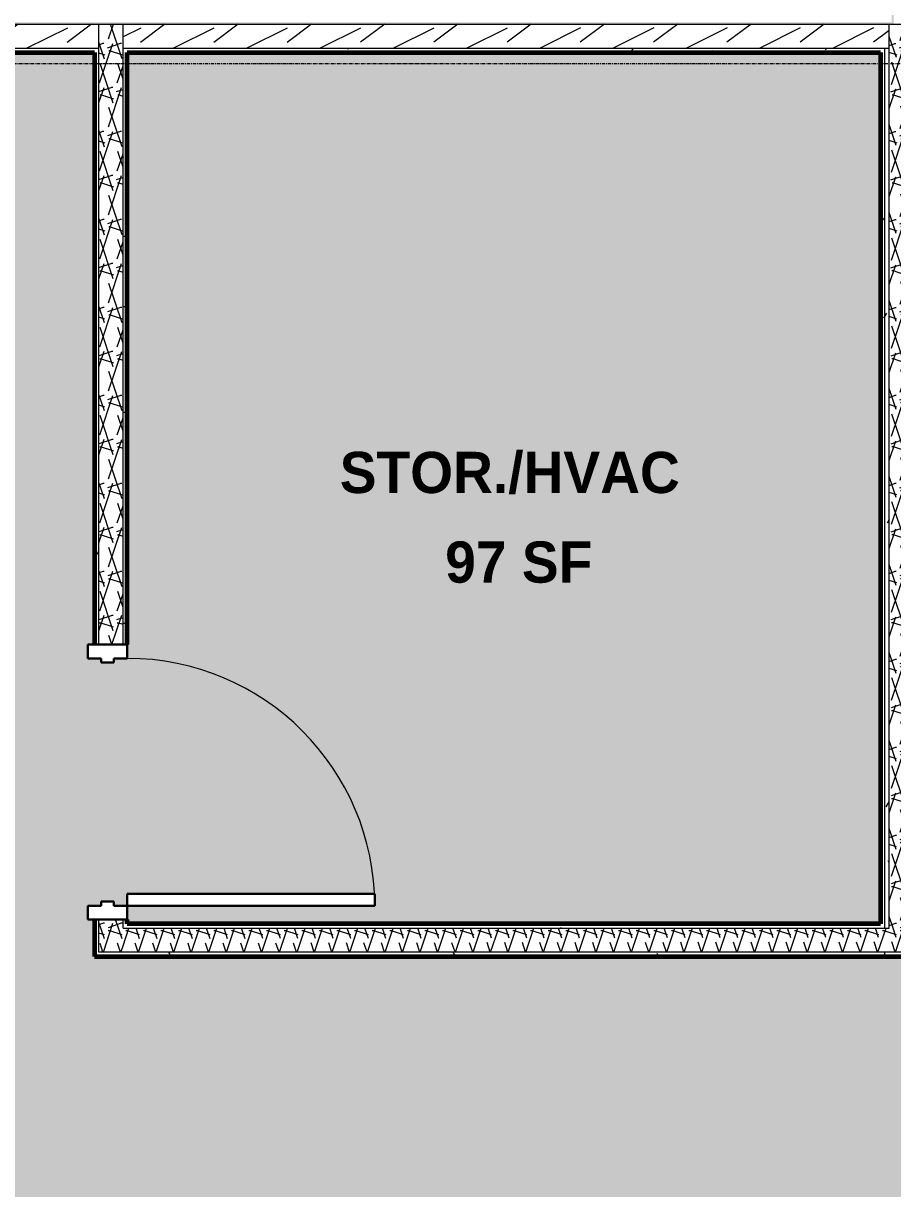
# Model space of a CAD drawing. Header units: inches. Extents: x -4105 to -1989, y 10980 to 12341.
# Drawn here: x -2650.7 to -2524.2, y 11683.5 to 11853.1 of the extents above; entities that cross this region are included whole.
import ezdxf

# ---------------------------------------------------------------- set-up
doc = ezdxf.new("R2010")
doc.units = ezdxf.units.IN
doc.header["$MEASUREMENT"] = 0
doc.linetypes.add('Grid Line 1_2_', pattern=[0.875, 0.5, -0.125, 0.125, -0.125])
for name, color, linetype, lineweight in [('0-1', 7, 'Continuous', 5), ('A-AREA-IDEN', 2, 'Continuous', 9), ('A-DOOR', 31, 'Continuous', 18), ('A-DOOR-1', 31, 'Continuous', 9), ('A-DOOR-2', 31, 'Continuous', 30), ('A-DOOR-FRAM', 31, 'Continuous', 30), ('A-WALL', 113, 'Continuous', 18), ('A-WALL-1', 113, 'Continuous', 60), ('A-WALL-PATT-1', 111, 'Continuous', 9), ('I-WALL-2', 2, 'Continuous', 60), ('S-GRID-1', 1, 'Grid Line 1_2_', 9)]:
    doc.layers.add(name, color=color, linetype=linetype, lineweight=lineweight)
doc.layers.add('A-AREA-PATT-1', color=7, linetype='Continuous', lineweight=9, transparency=1)
doc.layers.add('A-AREA-PATT-5', color=141, linetype='Continuous', lineweight=9, transparency=1)
doc.styles.add('Century Gothic_B_1', font='GOTHICB.TTF', dxfattribs={"height": 6})
pattern_1 = [(0, (0, 0), (20.48, 5.12), [0.845, -14.515, 0.845, -14.515, -81.92]), (0, (0, 0), (20.48, 5.12), [-30.72, 0.845, -29.875, 0.845, -14.515, -35.84]), (0, (0, 0), (20.48, 5.12), [-76.8, 0.845, -9.395, 0.845, -24.755]), (120, (7.68, 2.56), (-14.67405, 15.1762003), [0.845, -14.515, 0.845, -14.515, -81.92]), (120, (7.68, 2.56), (-14.67405, 15.1762003), [-30.72, 0.845, -29.875, 0.845, -14.515, -35.84]), (120, (7.68, 2.56), (-14.67405, 15.1762003), [-76.8, 0.845, -9.395, 0.845, -24.755]), (240, (10.24, 12.8), (-5.80595, -20.2962003), [0.845, -14.515, 0.845, -14.515, -81.92]), (240, (10.24, 12.8), (-5.80595, -20.2962003), [-30.72, 0.845, -29.875, 0.845, -14.515, -35.84]), (240, (10.24, 12.8), (-5.80595, -20.2962003), [-76.8, 0.845, -9.395, 0.845, -24.755])]
pattern_2 = [(161.57, (0.32, 0.32), (-2.560496185, -0.000537386), [0, -18.214, 2.022, 0]), (18.43, (-0.32, 0.32), (-2.560496185, 0.000537386), [0, -18.214, 2.022, 0]), (108.43, (0.32, 0.32), (1.27922091, -6.400876726), [6.07, -14.166]), (71.57, (-0.32, 0.32), (1.27922091, 6.400876726), [6.07, -14.166])]

# ---------------------------------------------------------------- blocks, each defined once
blk = doc.blocks.new('CTR - 1st Phase - Shell_rvt-1-ENLARGED FLOOR PLAN - 1ST FLOOR PLAN - EAST')
at = {"layer": 'S-GRID-1'}
blk.add_line((-1989.4, 11847.19), (-4072.56, 11847.19), dxfattribs=at)
blk = doc.blocks.new('HOLLOW METAL - STAIR DOOR-2010450-ENLARGED FLOOR PLAN - 1ST FLOOR PLAN - EAST')
at = {"layer": 'A-DOOR-1'}
blk.add_arc((18, 2.625), 36, 90, 180, dxfattribs=at)
at = {"layer": 'A-DOOR-2'}
for p, q in [((18, 38.625), (16.25, 38.625)), ((16.25, 38.625), (16.25, 2.625)), ((18, 2.625), (18, 38.625)), ((16.25, 2.625), (18, 2.625))]:
    blk.add_line(p, q, dxfattribs=at)
at = {"layer": 'A-DOOR-FRAM'}
for p, q in [((-18, 2.625), (-20, 2.625)), ((-20, 2.625), (-20, -3.125)), ((-18, 0.6875), (-18, 2.625)), ((18, 2.625), (18, 0.6875)), ((20, 2.625), (18, 2.625)), ((20, -3.125), (20, 2.625)), ((-17.375, 0.6875), (-18, 0.6875)), ((-17.375, -1.1875), (-17.375, 0.6875)), ((18, 0.6875), (17.375, 0.6875)), ((17.375, 0.6875), (17.375, -1.1875)), ((-18, -3.125), (-18, -1.1875)), ((-18, -1.1875), (-17.375, -1.1875)), ((17.375, -1.1875), (18, -1.1875)), ((18, -1.1875), (18, -3.125)), ((-20, -3.125), (-18, -3.125)), ((18, -3.125), (20, -3.125))]:
    blk.add_line(p, q, dxfattribs=at)

msp = doc.modelspace()

# ---------------------------------------------------------------- hatches: boundary and pattern name
at = {"layer": 'A-AREA-PATT-1'}
h = msp.add_hatch(color=256, dxfattribs=at)
h.paths.add_polyline_path([(-2542.4274, 11722.0144), (-2525.9487, 11722.0144), (-2525.9487, 11848.8144), (-2635.5487, 11848.8144), (-2635.5487, 11760.6394), (-2637.4862, 11760.6394), (-2637.4862, 11760.0144), (-2637.9237, 11760.0144), (-2637.9237, 11725.2644), (-2637.4862, 11725.2644), (-2637.4862, 11724.6394), (-2635.5487, 11724.6394), (-2635.5487, 11722.0144), (-2599.5487, 11722.0144)], flags=0)
h.paths.add_polyline_path([(-2635.5487, 11724.6394), (-2635.5487, 11726.3894), (-2599.5487, 11726.3894), (-2599.5487, 11724.6394), (-2632.9237, 11724.6394)], flags=0)
at = {"layer": 'A-AREA-PATT-5'}
h = msp.add_hatch(color=256, dxfattribs=at)
h.paths.add_polyline_path([(-3407.8605, 11241.3894), (-3407.8605, 11277.2894), (-3408.9237, 11277.2894), (-3408.9237, 11285.9144), (-3400.2987, 11285.9144), (-3400.2987, 11285.2894), (-3371.8737, 11285.2894), (-3371.8737, 11286.3048), (-3369.8737, 11286.3048), (-3369.8737, 11322.3048), (-3371.8737, 11322.3048), (-3371.8737, 11473.7894), (-3140.1237, 11473.7894), (-3140.1237, 11474.7894), (-3139.1237, 11474.7894), (-3139.1237, 11476.7894), (-3137.1237, 11476.7894), (-3137.1237, 11513.1878), (-3139.1237, 11513.1878), (-3139.1237, 11648.3394), (-3098.7237, 11648.3394), (-3098.7237, 11649.3394), (-2778.9237, 11649.3394), (-2778.9237, 11628.3894), (-2758.7237, 11628.3894), (-2758.7237, 11629.1394), (-2756.7237, 11629.1394), (-2756.7237, 11627.2019), (-2756.0987, 11627.2019), (-2756.0987, 11625.3894), (-2721.3487, 11625.3894), (-2721.3487, 11627.2019), (-2720.7237, 11627.2019), (-2720.7237, 11629.1394), (-2718.7237, 11629.1394), (-2718.7237, 11628.3894), (-2710.7237, 11628.3894), (-2710.7237, 11629.1394), (-2708.7237, 11629.1394), (-2708.7237, 11627.2019), (-2708.0987, 11627.2019), (-2708.0987, 11625.3894), (-2673.3487, 11625.3894), (-2673.3487, 11627.2019), (-2672.7237, 11627.2019), (-2672.7237, 11629.1394), (-2670.7237, 11629.1394), (-2670.7237, 11628.3894), (-2650.5237, 11628.3894), (-2650.5237, 11649.3394), (-2513.1237, 11649.3394), (-2513.1237, 11654.5206), (-2507.9425, 11649.3394), (-2503.6999, 11649.3394), (-2490.1251, 11635.7646), (-2489.418, 11636.4717), (-2489.9483, 11637.002), (-2488.5341, 11638.4162), (-2487.1641, 11637.0462), (-2486.7221, 11637.4882), (-2485.4405, 11636.2065), (-2460.8686, 11660.7785), (-2462.1502, 11662.0601), (-2461.7082, 11662.5021), (-2463.0783, 11663.8721), (-2461.664, 11665.2863), (-2461.1337, 11664.756), (-2442.4362, 11683.4534), (-2464.5996, 11705.6168), (-2465.13, 11705.0865), (-2466.5442, 11706.5007), (-2465.1741, 11707.8707), (-2465.6161, 11708.3127), (-2464.3345, 11709.5943), (-2488.9064, 11734.1662), (-2490.188, 11732.8846), (-2490.63, 11733.3266), (-2492, 11731.9565), (-2493.4142, 11733.3708), (-2509.5206, 11717.2644), (-2640.2987, 11717.2644), (-2640.2987, 11722.6394), (-2641.2987, 11722.6394), (-2641.2987, 11724.6394), (-2639.3612, 11724.6394), (-2639.3612, 11725.2644), (-2637.9237, 11725.2644), (-2637.9237, 11760.0144), (-2639.3612, 11760.0144), (-2639.3612, 11760.6394), (-2641.2987, 11760.6394), (-2641.2987, 11762.6394), (-2640.2987, 11762.6394), (-2640.2987, 11848.8144), (-2698.6987, 11848.8144), (-2698.6987, 11716.6394), (-2719.6802, 11716.6394), (-2719.6802, 11673.3894), (-2738.6302, 11673.3894), (-2738.6302, 11716.6394), (-2736.6987, 11716.6394), (-2736.6987, 11737.5894), (-2737.6987, 11737.5894), (-2737.6987, 11737.8394), (-2739.6987, 11737.8394), (-2739.6987, 11739.7769), (-2740.3237, 11739.7769), (-2740.3237, 11740.5894), (-2775.0737, 11740.5894), (-2775.0737, 11739.7769), (-2775.6987, 11739.7769), (-2775.6987, 11737.8394), (-2777.6987, 11737.8394), (-2777.6987, 11737.5894), (-2797.8987, 11737.5894), (-2797.8987, 11716.6394), (-3072.9237, 11716.6394), (-3072.9237, 11737.5894), (-3093.1237, 11737.5894), (-3093.1237, 11737.8394), (-3095.1237, 11737.8394), (-3095.1237, 11739.7769), (-3095.7487, 11739.7769), (-3095.7487, 11740.5894), (-3130.4987, 11740.5894), (-3130.4987, 11739.7769), (-3131.1237, 11739.7769), (-3131.1237, 11737.8394), (-3133.1237, 11737.8394), (-3133.1237, 11737.5894), (-3140.1237, 11737.5894), (-3140.1237, 11834.1519), (-3246.2697, 11834.1519), (-3246.2697, 11858.1519), (-3261.2487, 11858.1519), (-3261.2487, 11857.4019), (-3263.2487, 11857.4019), (-3263.2487, 11859.3394), (-3263.8737, 11859.3394), (-3263.8737, 11861.1519), (-3298.6237, 11861.1519), (-3298.6237, 11859.3394), (-3299.2487, 11859.3394), (-3299.2487, 11857.4019), (-3301.2487, 11857.4019), (-3301.2487, 11834.1519), (-3460.5237, 11834.1519), (-3460.5237, 11824.6519), (-3459.7737, 11824.6519), (-3459.7737, 11822.6519), (-3461.7112, 11822.6519), (-3461.7112, 11822.0269), (-3463.5237, 11822.0269), (-3463.5237, 11787.2769), (-3461.7112, 11787.2769), (-3461.7112, 11786.6519), (-3459.7737, 11786.6519), (-3459.7737, 11784.6519), (-3460.5237, 11784.6519), (-3460.5237, 11783.3644), (-3199.9987, 11783.3644), (-3199.9987, 11534.6144), (-3494.9487, 11534.6144), (-3494.9487, 11510.8004), (-3499.3237, 11510.8004), (-3499.3237, 11507.0114), (-3498.6792, 11507.0114), (-3498.6792, 11504.8004), (-3499.3237, 11504.8004), (-3499.3237, 11462.8004), (-3498.6792, 11462.8004), (-3498.6792, 11460.5895), (-3499.3237, 11460.5895), (-3499.3237, 11456.8004), (-3494.9487, 11456.8004), (-3494.9487, 11440.6249), (-3481.3237, 11440.6249), (-3481.0807, 11302.3015), (-3478.8579, 11297.744), (-3477.9569, 11298.6167), (-3477.1119, 11297.7717), (-3478.2821, 11296.5635), (-3472.6294, 11284.9738), (-3472.4911, 11284.067), (-3472.5426, 11283.1513), (-3472.7817, 11282.2657), (-3473.1983, 11281.4485), (-3475.2023, 11278.6177), (-3477.4848, 11276.0061), (-3477.1119, 11275.5103), (-3477.9569, 11274.6653), (-3478.4573, 11275.0417), (-3481.0289, 11272.8078), (-3480.9737, 11244.3894), (-3477.9737, 11244.3894), (-3477.9737, 11241.3894), (-3458.4799, 11241.3894)], flags=0)
h.paths.add_polyline_path([(-3400.0225, 11279.2894), (-3399.8237, 11279.2894), (-3399.8237, 11279.7894), (-3400.2987, 11279.7894), (-3400.2987, 11279.2894), (-3400.1737, 11279.2894)], flags=0)
h.paths.add_polyline_path([(-3498.9446, 11460.7145), (-3498.8042, 11460.7145), (-3498.8042, 11462.6754), (-3499.3237, 11462.6754), (-3499.3237, 11460.7145)], flags=0)
h.paths.add_polyline_path([(-3499.3237, 11504.9254), (-3498.8042, 11504.9254), (-3498.8042, 11506.8864), (-3499.3237, 11506.8864)], flags=0)
h.paths.add_polyline_path([(-2796.2302, 11673.3894), (-2796.2302, 11736.998), (-2777.2802, 11736.998), (-2777.2802, 11673.3894), (-2788.9261, 11673.3894)], flags=0)
h.paths.add_polyline_path([(-2763.3842, 11673.3894), (-2777.0302, 11673.3894), (-2777.0302, 11736.998), (-2738.8802, 11736.998), (-2738.8802, 11673.3894)], flags=0)
at = {"layer": 'A-WALL'}
for points in [[(-2524.3237, 11852.9394), (-2524.0737, 11852.9394), (-2524.0737, 12076.4644), (-2524.3237, 12076.4644), (-2524.3237, 11853.1894)], [(-2700.3237, 11852.9394), (-2524.3237, 11852.9394), (-2524.3237, 11853.1894), (-2700.3237, 11853.1894)]]:
    msp.add_hatch(color=256, dxfattribs=at).paths.add_polyline_path(points, flags=0)
at = {"layer": 'A-WALL-PATT-1'}
h = msp.add_hatch(dxfattribs=at)
h.set_pattern_fill('FP_2', color=256, style=0, pattern_type=2)
h.set_pattern_definition([(216.87, (4.265, 10.662), (31.9871619, 21.32545714), [5.331, -47.981]), (206.565, (10.662, 7.464), (-10.662476, -10.6620098), [11.921, -11.921]), (198.435, (10.662, 2.132), (-21.32449365, -10.6625869), [6.744, -26.974])])
h.paths.add_polyline_path([(-2699.9487, 11849.4394), (-2639.6737, 11849.4394), (-2639.6737, 11852.9394), (-2699.9487, 11852.9394), (-2699.9487, 11850.0644)], flags=0)
h.paths.add_polyline_path([(-2636.1737, 11849.4394), (-2524.6987, 11849.4429), (-2524.6987, 11852.9394), (-2636.1737, 11852.9394), (-2636.1737, 11850.1831)], flags=0)
h = msp.add_hatch(dxfattribs=at)
h.set_pattern_fill('FP_14', color=256, style=0, pattern_type=2)
h.set_pattern_definition(pattern_2)
h.paths.add_polyline_path([(-2639.6737, 11717.8894), (-2636.1737, 11717.8894), (-2636.1737, 11722.6394), (-2639.6737, 11722.6394), (-2639.6737, 11719.2437)], flags=0)
h.paths.add_polyline_path([(-2637.4862, 11762.6394), (-2636.1737, 11762.6394), (-2636.1737, 11852.9394), (-2639.6737, 11852.9316), (-2639.6737, 11762.6394), (-2639.3612, 11762.6394)], flags=0)
h = msp.add_hatch(dxfattribs=at)
h.set_pattern_fill('FP_14', color=256, style=0, pattern_type=2)
h.set_pattern_definition(pattern_2)
h.paths.add_polyline_path([(-2521.1987, 11721.3894), (-2521.1987, 11852.9394), (-2524.6987, 11852.9394), (-2524.6987, 11721.3894)], flags=0)
h = msp.add_hatch(dxfattribs=at)
h.set_pattern_fill('FP_1', color=256, style=0, pattern_type=2)
h.set_pattern_definition(pattern_1)
h.paths.add_polyline_path([(-2699.3237, 11848.8144), (-2639.6737, 11848.8144), (-2639.6737, 11849.4394), (-2699.3237, 11849.4394)], flags=0)
h.paths.add_polyline_path([(-2542.4274, 11848.8144), (-2525.3237, 11848.8144), (-2525.3268, 11849.4394), (-2636.1737, 11849.4394), (-2636.1737, 11848.8144), (-2603.4976, 11848.8144)], flags=0)
h = msp.add_hatch(dxfattribs=at)
h.set_pattern_fill('FP_1', color=256, style=0, pattern_type=2)
h.set_pattern_definition(pattern_1)
h.paths.add_polyline_path([(-2524.6987, 11721.3894), (-2524.6987, 11849.4394), (-2525.3237, 11849.4394), (-2525.3237, 11721.3894)], flags=0)
h = msp.add_hatch(dxfattribs=at)
h.set_pattern_fill('FP_1', color=256, style=0, pattern_type=2)
h.set_pattern_definition(pattern_1)
h.paths.add_polyline_path([(-2640.2987, 11717.2644), (-2639.6737, 11717.2644), (-2639.6737, 11722.6394), (-2640.2987, 11722.6394), (-2640.2987, 11717.8894)], flags=0)
h.paths.add_polyline_path([(-2639.6737, 11762.6394), (-2639.6737, 11848.8144), (-2640.2987, 11848.8144), (-2640.2987, 11762.6394)], flags=0)
h = msp.add_hatch(dxfattribs=at)
h.set_pattern_fill('FP_1', color=256, style=0, pattern_type=2)
h.set_pattern_definition(pattern_1)
h.paths.add_polyline_path([(-2636.1737, 11721.3894), (-2635.5487, 11721.3894), (-2635.5487, 11722.6394), (-2636.1737, 11722.6394), (-2636.1737, 11722.0144)], flags=0)
h.paths.add_polyline_path([(-2636.1737, 11762.6394), (-2635.5487, 11762.6394), (-2635.5487, 11848.8144), (-2636.1737, 11848.8144), (-2636.1737, 11789.0556)], flags=0)
h = msp.add_hatch(dxfattribs=at)
h.set_pattern_fill('FP_1', color=256, style=0, pattern_type=2)
h.set_pattern_definition(pattern_1)
h.paths.add_polyline_path([(-2525.9487, 11717.2644), (-2525.3237, 11717.2644), (-2525.3237, 11717.8894), (-2525.9487, 11717.8894)], flags=0)
h.paths.add_polyline_path([(-2525.3237, 11721.3894), (-2525.3237, 11848.8144), (-2525.9487, 11848.8144), (-2525.9487, 11721.3894)], flags=0)
h = msp.add_hatch(dxfattribs=at)
h.set_pattern_fill('FP_1', color=256, style=0, pattern_type=2)
h.set_pattern_definition(pattern_1)
h.paths.add_polyline_path([(-2599.5487, 11721.3894), (-2525.9487, 11721.3894), (-2525.9487, 11722.0144), (-2635.5487, 11722.0144), (-2635.5487, 11721.3894), (-2622.669, 11721.3894)], flags=0)
h = msp.add_hatch(dxfattribs=at)
h.set_pattern_fill('FP_14', color=256, style=0, pattern_type=2)
h.set_pattern_definition(pattern_2)
h.paths.add_polyline_path([(-2636.1737, 11717.8894), (-2524.6987, 11717.8894), (-2524.6987, 11721.3894), (-2636.1737, 11721.3894), (-2636.1737, 11719.2437)], flags=0)
h = msp.add_hatch(dxfattribs=at)
h.set_pattern_fill('FP_14', color=256, style=0, pattern_type=2)
h.set_pattern_definition(pattern_2)
h.paths.add_polyline_path([(-2524.6987, 11717.8894), (-2515.6131, 11717.8894), (-2512.1131, 11721.3894), (-2524.6987, 11721.3894), (-2524.6987, 11719.2437)], flags=0)
h = msp.add_hatch(dxfattribs=at)
h.set_pattern_fill('FP_1', color=256, style=0, pattern_type=2)
h.set_pattern_definition(pattern_1)
h.paths.add_polyline_path([(-2625.7469, 11717.2644), (-2525.9487, 11717.2644), (-2525.9487, 11717.8894), (-2639.6737, 11717.8894), (-2639.6737, 11717.2644), (-2630.4168, 11717.2644)], flags=0)

# ---------------------------------------------------------------- linework, layer by layer
at = {"layer": 'A-WALL'}
for p, q in [((-2703.4487, 11852.9394), (-2521.1987, 11852.9394)), ((-2639.6737, 11762.6394), (-2639.6737, 11852.9394)), ((-2636.1737, 11762.6394), (-2636.1737, 11852.9394)), ((-2524.6987, 11721.3894), (-2524.6987, 11852.9394)), ((-2699.9487, 11849.4394), (-2639.6737, 11849.4394)), ((-2636.1737, 11849.4394), (-2524.6987, 11849.4394)), ((-2525.3237, 11721.3894), (-2525.3237, 11849.4394)), ((-2639.6737, 11717.8894), (-2639.6737, 11722.6394)), ((-2636.1737, 11721.3894), (-2636.1737, 11722.6394)), ((-2636.1737, 11721.3894), (-2524.6987, 11721.3894)), ((-2509.7795, 11717.8894), (-2639.6737, 11717.8894)), ((-2525.3237, 11717.2644), (-2525.3237, 11717.8894))]:
    msp.add_line(p, q, dxfattribs=at)
at = {"layer": 'A-WALL-1'}
for p, q in [((-2698.6987, 11848.8144), (-2640.2987, 11848.8144)), ((-2635.5487, 11848.8144), (-2525.9487, 11848.8144))]:
    msp.add_line(p, q, dxfattribs=at)
at = {"layer": 'I-WALL-2'}
for p, q in [((-2640.2987, 11848.8144), (-2640.2987, 11762.6394)), ((-2635.5487, 11762.6394), (-2635.5487, 11848.8144)), ((-2525.9487, 11848.8144), (-2525.9487, 11722.0144)), ((-2640.2987, 11722.6394), (-2640.2987, 11717.2644)), ((-2635.5487, 11722.0144), (-2635.5487, 11722.6394)), ((-2525.9487, 11722.0144), (-2635.5487, 11722.0144)), ((-2640.2987, 11717.2644), (-2509.5206, 11717.2644))]:
    msp.add_line(p, q, dxfattribs=at)

# ---------------------------------------------------------------- block references
at = {"layer": '0-1'}
msp.add_blockref('CTR - 1st Phase - Shell_rvt-1-ENLARGED FLOOR PLAN - 1ST FLOOR PLAN - EAST', (0, 0), dxfattribs=at)
at = {"layer": 'A-DOOR', "rotation": 269.9999999999995}
msp.add_blockref('HOLLOW METAL - STAIR DOOR-2010450-ENLARGED FLOOR PLAN - 1ST FLOOR PLAN - EAST', (-2638.1737, 11742.6394), dxfattribs=at)

# ---------------------------------------------------------------- texts
at = {"layer": 'A-AREA-IDEN', "char_height": 6, "attachment_point": 1, "style": 'Century Gothic_B_1'}
for s, insert, width in [('STOR./HVAC', (-2604.646, 11790.6974), 62.014), ('97 SF', (-2589.3011, 11777.6533), 24.846)]:
    msp.add_mtext(s, dxfattribs=dict(at, insert=insert, width=width))

doc.saveas('drawing.dxf')
